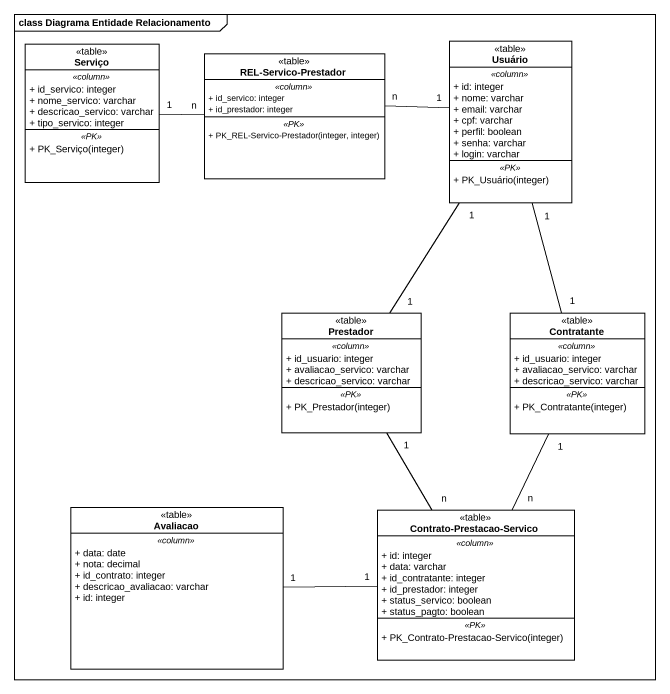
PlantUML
@startuml
mainframe class Diagrama Entidade Relacionamento
hide circle
hide empty members
skinparam classAttributeIconSize 0
class Serviço <<table>> {
  .. <<column>> ..
  + id_servico: integer
  + nome_servico: varchar
  + descricao_servico: varchar
  + tipo_servico: integer
  .. <<PK>> ..
  + PK_Serviço(integer)
}
class Usuário <<table>> {
  .. <<column>> ..
  + id: integer
  + nome: varchar
  + email: varchar
  + cpf: varchar
  + perfil: boolean
  + senha: varchar
  + login: varchar
  .. <<PK>> ..
  + PK_Usuário(integer)
}
class "REL-Servico-Prestador" as REL_Servico_Prestador <<table>> {
  .. <<column>> ..
  + id_servico: integer
  + id_prestador: integer
  .. <<PK>> ..
  + PK_REL-Servico-Prestador(integer, integer)
}
class Prestador <<table>> {
  .. <<column>> ..
  + id_usuario: integer
  + avaliacao_servico: varchar
  + descricao_servico: varchar
  .. <<PK>> ..
  + PK_Prestador(integer)
}
class Contratante <<table>> {
  .. <<column>> ..
  + id_usuario: integer
  + avaliacao_servico: varchar
  + descricao_servico: varchar
  .. <<PK>> ..
  + PK_Contratante(integer)
}
class Avaliacao <<table>> {
  .. <<column>> ..
  + data: date
  + nota: decimal
  + id_contrato: integer
  + descricao_avaliacao: varchar
  + id: integer
}
class "Contrato-Prestacao-Servico" as Contrato_Prestacao_Servico <<table>> {
  .. <<column>> ..
  + id: integer
  + data: varchar
  + id_contratante: integer
  + id_prestador: integer
  + status_servico: boolean
  + status_pagto: boolean
  .. <<PK>> ..
  + PK_Contrato-Prestacao-Servico(integer)
}
Usuário "1" -left- "n" REL_Servico_Prestador
Usuário "1" -- "1" Prestador
Usuário "1" -- "1" Contratante
REL_Servico_Prestador "n" -left- "1" Serviço
Prestador "1" -- "n" Contrato_Prestacao_Servico
Contratante "1" -- "n" Contrato_Prestacao_Servico
Contrato_Prestacao_Servico "1" -left- "1" Avaliacao
@enduml
